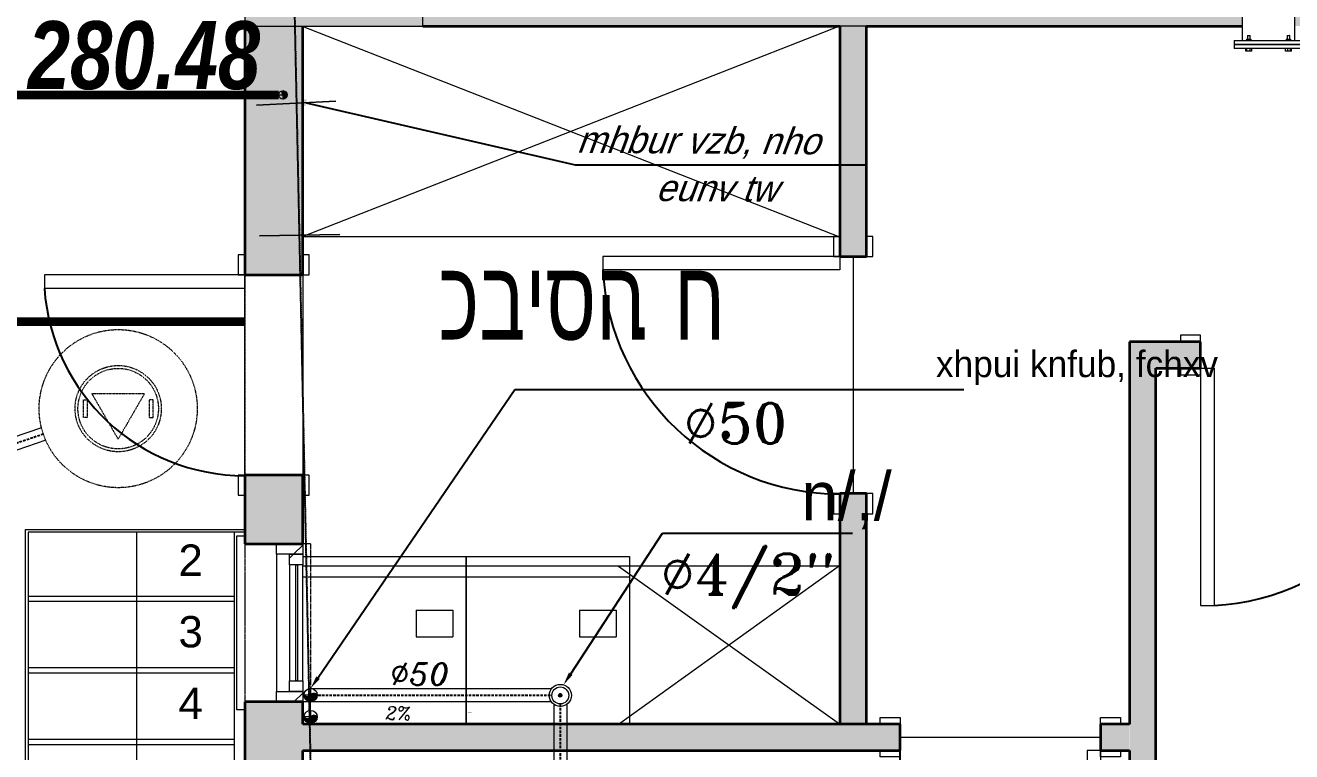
# Model space of a CAD drawing. Header units: centimetres. Extents: x 14435 to 32127, y -4289 to 2500.
# Drawn here: x 25841.3 to 26321.8, y -1303 to -1027.5 of the extents above; entities that cross this region are included whole.
import ezdxf
from ezdxf import colors
from ezdxf.entities.mleader import LeaderData, LeaderLine
from ezdxf.enums import TextEntityAlignment as Align
from ezdxf.lldxf.tags import DXFTag
from ezdxf.math import Vec2, Vec3

# ---------------------------------------------------------------- set-up
doc = ezdxf.new("R2010")
doc.units = ezdxf.units.CM
for name, pattern in [('Dash Tiny', [0.12, 0.06, -0.06]), ('Hidden', [0.714375, 0.47625, -0.238125]), ('Hidden2', [0.3, 0.2, -0.1]), ('Overhead', [0.396875, 0.238125, -0.15875])]:
    doc.linetypes.add(name, pattern=pattern)
for name, color, linetype in [('A', 251, 'Continuous'), ('biov 110', 252, 'Continuous'), ('biov center', 130, 'Hidden'), ('BIUV', 4, 'Continuous'), ('BLACK', 250, 'Continuous'), ('cold water', 150, 'Continuous'), ('hot water', 1, 'Continuous'), ('INS', 1, 'Continuous'), ('num of plumbing', 250, 'Continuous')]:
    doc.layers.add(name, color=color, linetype=linetype)
for name, color, linetype, lineweight in [('A-DETL', 7, 'Continuous', 5), ('A-DOOR', 7, 'Continuous', 13), ('A-DOOR-FRAM', 7, 'Continuous', 13), ('A-FLOR', 7, 'Continuous', 13), ('A-FLOR-HRAL', 7, 'Continuous', 5), ('A-GLAZ', 7, 'Continuous', 13), ('A-WALL', 7, 'Continuous', 13), ('A-WALL-PATT', 7, 'Continuous', 35), ('G-ANNO-DIMS', 7, 'Continuous', 5), ('G-ANNO-TEXT', 7, 'Continuous', 5), ('I-WALL', 7, 'Continuous', 13), ('Q-SPCQ', 7, 'Continuous', 5), ('S-STRS', 7, 'Continuous', 13), ('S-STRS-ANNO', 7, 'Continuous', 5)]:
    doc.layers.add(name, color=color, linetype=linetype, lineweight=lineweight)
for name, color, linetype, lineweight, true_color in [('PDF_0-BOUNDARY-BUILDING', 240, 'Continuous', 5, 0xff003f), ('PDF_C1660_0_1', 3, 'Continuous', 5, 0x00ff00), ('מפת מדידה_dwg', 8, 'Continuous', 5, 0x767676)]:
    doc.layers.add(name, color=color, linetype=linetype, lineweight=lineweight, true_color=true_color)
doc.styles.add('Arial_2', font='arial.ttf', dxfattribs={"height": 11.90625})
doc.styles.add('Arial_9', font='arial.ttf', dxfattribs={"width": 0.7, "height": 30})
doc.styles.add('Arial_B_I', font='arialbi.ttf', dxfattribs={"width": 0.8, "height": 25.793651})
doc.styles.add('BK', font='miryl')
doc.styles.add('italic1', font='italic.shx', dxfattribs={"height": 30})
doc.styles.add('MUR', font='MIRYL', dxfattribs={"oblique": 20})
doc.styles.add('rom', font='romant')
tags = doc.linetypes.add('WATER', pattern='A,7.5,-1.155096,["Water",Standard,S=1.5,R=0,X=0,Y=-0.35773],-8.414339,7.5', length=24.569435).pattern_tags.tags
tags[6] = DXFTag(74, 10)
pattern_1 = [(135, (-2790.297, 549.324), (-5.613014, -5.613014), [])]

# ---------------------------------------------------------------- blocks, each defined once
blk = doc.blocks.new('דלת חד כנפית - 96_210-904329-קרקע פיתוח')
at = {"layer": 'A-DOOR'}
for p, q in [((39.9, 5), (39.9, 95.02)), ((45, 95.02), (39.9, 95.02)), ((45, 5), (45, 95.02)), ((45, 5), (39.9, 5))]:
    blk.add_line(p, q, dxfattribs=at)
at = {"layer": 'A-DOOR', "lineweight": 25}
blk.add_arc((45, 5), 90.17, 93.2424, 180, dxfattribs=at)
at = {"layer": 'A-DOOR-FRAM'}
for p, q in [((-45, 7.5), (-52.6, 7.5)), ((-52.6, 7.5), (-52.6, 5)), ((-45, 5), (-45, 7.5)), ((52.6, 7.5), (45, 7.5)), ((45, 7.5), (45, 5)), ((52.6, 5), (52.6, 7.5)), ((-52.6, -5), (-52.6, -7.5)), ((-52.6, -7.5), (-45, -7.5)), ((-45, -7.5), (-45, -5)), ((45, -5), (45, -7.5)), ((45, -7.5), (52.6, -7.5)), ((52.6, -7.5), (52.6, -5))]:
    blk.add_line(p, q, dxfattribs=at)
blk = doc.blocks.new('דלת חד כנפית - 76_210-904739-קרקע פיתוח')
at = {"layer": 'A-DOOR'}
for p, q in [((32.9, -5), (32.9, -81)), ((38, -5), (32.9, -5)), ((38, -5), (38, -81)), ((38, -81), (32.9, -81))]:
    blk.add_line(p, q, dxfattribs=at)
at = {"layer": 'A-DOOR', "lineweight": 25}
blk.add_arc((38, -5), 76.17, 180, 266.1608, dxfattribs=at)
at = {"layer": 'A-DOOR-FRAM'}
for p, q in [((-45.6, 5), (-45.6, 7.5)), ((-45.6, 7.5), (-38, 7.5)), ((-38, 7.5), (-38, 5)), ((38, 5), (38, 7.5)), ((38, 7.5), (45.6, 7.5)), ((45.6, 7.5), (45.6, 5)), ((-45.6, -7.5), (-45.6, -5)), ((-38, -7.5), (-45.6, -7.5)), ((-38, -5), (-38, -7.5)), ((38, -7.5), (38, -5)), ((45.6, -7.5), (38, -7.5)), ((45.6, -5), (45.6, -7.5))]:
    blk.add_line(p, q, dxfattribs=at)
blk = doc.blocks.new('דלת חד כנפית - 76_210-1077595-קרקע פיתוח')
at = {"layer": 'A-DOOR'}
for p, q in [((32.9, 11), (32.9, 87)), ((38, 87), (32.9, 87)), ((38, 11), (38, 87)), ((38, 11), (32.9, 11))]:
    blk.add_line(p, q, dxfattribs=at)
at = {"layer": 'A-DOOR', "lineweight": 25}
blk.add_arc((38, 11), 76.17, 93.8392, 180, dxfattribs=at)
at = {"layer": 'A-DOOR-FRAM'}
for p, q in [((-38, 13.5), (-45.6, 13.5)), ((-45.6, 13.5), (-45.6, 11)), ((-38, 11), (-38, 13.5)), ((45.6, 13.5), (38, 13.5)), ((38, 13.5), (38, 11)), ((45.6, 11), (45.6, 13.5)), ((-45.6, -11), (-45.6, -13.5)), ((-45.6, -13.5), (-38, -13.5)), ((-38, -13.5), (-38, -11)), ((38, -11), (38, -13.5)), ((38, -13.5), (45.6, -13.5)), ((45.6, -13.5), (45.6, -11))]:
    blk.add_line(p, q, dxfattribs=at)
blk = doc.blocks.new('חלון חד כנפי - שירותים מרתף-906784-קרקע פיתוח')
at = {"layer": 'A-GLAZ', "lineweight": 5, "true_color": 0x008040}
h = blk.add_hatch(dxfattribs=at)
h.set_pattern_fill('FP_2', color=116, style=0, pattern_type=2)
h.set_pattern_definition(pattern_1)
h.paths.add_polyline_path([(30, 1), (30, 11), (26, 11), (26, 1)], flags=0)
h.paths.add_polyline_path([(-26, 1), (-26, 11), (-30, 11), (-30, 1)], flags=0)
h = blk.add_hatch(dxfattribs=at)
h.set_pattern_fill('FP_2', color=116, style=0, pattern_type=2)
h.set_pattern_definition(pattern_1)
h.paths.add_polyline_path([(26, 11), (22, 11), (22, 6), (26, 6)], flags=0)
h.paths.add_polyline_path([(-22, 6), (-22, 11), (-26, 11), (-26, 6)], flags=0)
at = {"layer": 'A-GLAZ', "linetype": 'Overhead'}
for p, q in [((-30, 14), (-30, 11)), ((-30, 14), (30, 14)), ((30, 14), (30, 11)), ((-30, -11), (30, -11))]:
    blk.add_line(p, q, dxfattribs=at)
at = {"layer": 'A-GLAZ'}
for p, q in [((-30, 11), (-26, 11)), ((-26, 6), (-26, 11)), ((-26, 11), (-22, 11)), ((-26, 11), (-26, 1)), ((-22, 11), (-22, 6)), ((22, 11), (-22, 11)), ((22, 6), (22, 11)), ((22, 11), (26, 11)), ((26, 11), (26, 6)), ((26, 1), (26, 11)), ((26, 11), (30, 11)), ((-22, 6), (-26, 6)), ((-22, 8.4), (-22, 9)), ((-22, 9), (22, 9)), ((22, 8.4), (-22, 8.4)), ((-22, 6), (22, 6)), ((22, 9), (22, 8.4)), ((26, 6), (22, 6)), ((-26, 1), (-30, 1)), ((-26, 1), (26, 1)), ((30, 1), (26, 1)), ((-33, -14), (-33, -11)), ((33, -14), (-33, -14)), ((33, -11), (33, -14))]:
    blk.add_line(p, q, dxfattribs=at)
blk = doc.blocks.new('כביסה - 62-397422-קרקע פיתוח')
at = {"layer": 'Q-SPCQ'}
for p, q in [((3.61, 63.22), (65.61, 63.22)), ((65.61, 63.22), (65.61, -0.28)), ((3.61, 55.6), (65.61, 55.6)), ((46.67, 42.9), (60.53, 42.9)), ((46.67, 42.9), (46.67, 32.74)), ((60.53, 42.9), (60.53, 32.74)), ((46.67, 32.74), (60.53, 32.74))]:
    blk.add_line(p, q, dxfattribs=at)
blk = doc.blocks.new('כביסה - 62-V6-קרקע פיתוח')
at = {"layer": 'Q-SPCQ'}
for p, q in [((3.61, -0.28), (3.61, 63.22)), ((3.61, 63.22), (65.61, 63.22)), ((65.61, 63.22), (65.61, -0.28)), ((3.61, 55.6), (65.61, 55.6)), ((46.67, 42.9), (60.53, 42.9)), ((46.67, 42.9), (46.67, 32.74)), ((60.53, 42.9), (60.53, 32.74)), ((46.67, 32.74), (60.53, 32.74))]:
    blk.add_line(p, q, dxfattribs=at)
blk = doc.blocks.new('הזזה-דו-כנפי - מרתף סלון 1-929916-קרקע פיתוח')
at = {"layer": 'A-GLAZ'}
for p, q in [((43.96, 15), (-104, 15)), ((-104, 15), (-104, 11))]:
    blk.add_line(p, q, dxfattribs=at)
blk = doc.blocks.new('Tovna_Mamad_Zinor8_Ext - 8__ext-1067873-קרקע פיתוח')
at = {"layer": 'A-GLAZ'}
for p, q in [((-12.97, 21), (-12.97, 19.5)), ((-12.97, 21), (13.03, 21)), ((13.03, 19.5), (-12.97, 19.5)), ((-12.97, 19.5), (-12.97, 18)), ((-12.97, 19.5), (13.03, 19.5)), ((-8.62, 22), (-8.23, 22)), ((-8.62, 22), (-8.62, 21)), ((-8.23, 22), (-7.09, 22)), ((-8.23, 22), (-8.23, 21)), ((-7.09, 22), (-6.35, 22)), ((-7.09, 21), (-7.09, 22)), ((-6.35, 22), (-6.35, 21)), ((6.41, 22), (7.15, 22)), ((6.41, 22), (6.41, 21)), ((7.15, 22), (8.29, 22)), ((7.15, 21), (7.15, 22)), ((8.29, 22), (8.68, 22)), ((8.29, 22), (8.29, 21)), ((8.68, 22), (8.68, 21)), ((13.03, 19.5), (13.03, 21)), ((13.03, 18), (13.03, 19.5)), ((13.03, 18), (-12.97, 18)), ((-9.97, 18), (-9.97, -16)), ((-8.32, 17.5), (-8.32, 18)), ((-7.71, 17.5), (-8.32, 17.5)), ((-7.99, 17.5), (-7.99, 16)), ((-7.99, 16), (-7.97, 16)), ((-6.99, 16), (-7.99, 16)), ((-7.71, 17.5), (-7.71, 18)), ((-6.87, 17.5), (-7.71, 17.5)), ((-7, 16), (-6.99, 16)), ((-6.99, 16), (-6.99, 17.5)), ((-6.87, 17.5), (-6.87, 18)), ((-6.65, 17.5), (-6.87, 17.5)), ((-6.65, 17.5), (-6.65, 18)), ((6.71, 17.5), (6.71, 18)), ((6.93, 17.5), (6.71, 17.5)), ((6.93, 17.5), (6.93, 18)), ((7.77, 17.5), (6.93, 17.5)), ((7.05, 17.5), (7.05, 16)), ((7.05, 16), (7.06, 16)), ((8.05, 16), (7.05, 16)), ((7.77, 17.5), (7.77, 18)), ((8.38, 17.5), (7.77, 17.5)), ((8.03, 16), (8.05, 16)), ((8.05, 16), (8.05, 17.5)), ((8.38, 17.5), (8.38, 18)), ((10.03, -16), (10.03, 18)), ((-8.99, -25), (-8.99, -12.5)), ((-8.99, -12.5), (-4.99, -12.5)), ((-4.99, -12.5), (-4.99, -25)), ((5.05, -25), (5.05, -12.5)), ((5.05, -12.5), (9.05, -12.5)), ((9.05, -12.5), (9.05, -25)), ((-9.08, -16), (-9.97, -16)), ((5.03, -16), (-4.97, -16)), ((10.03, -16), (9.14, -16)), ((-13.97, -25), (-13.97, -28)), ((-13.97, -25), (14.03, -25)), ((14.03, -28), (-13.97, -28)), ((14.03, -28), (14.03, -25))]:
    blk.add_line(p, q, dxfattribs=at)
blk = doc.blocks.new('Railing - Railing-1077761-קרקע פיתוח')
at = {"layer": 'A-FLOR-HRAL'}
for p, q in [((-643.56, -3078.82), (-643.56, -2754.94)), ((-643.56, -2754.94), (-560.32, -2754.94)), ((-642.56, -2755.94), (-642.56, -3078.82)), ((-560.32, -2755.94), (-642.56, -2755.94)), ((-642.56, -3078.82), (-643.56, -3078.82))]:
    blk.add_line(p, q, dxfattribs=at)
blk = doc.blocks.new('מפת מדידה_dwg-896485-קרקע פיתוח')
at = {"layer": 'PDF_0-BOUNDARY-BUILDING', "color": 231, "true_color": 0xffaabf, "flags": 128}
for points in [[(30822.19, 24402.73), (30793.62, 24412.26)], [(30805.26, 24355.11), (30776.69, 24365.7)]]:
    blk.add_lwpolyline(points, close=True, dxfattribs=at)
at = {"layer": 'PDF_C1660_0_1', "color": 9, "lineweight": 13, "true_color": 0xe1aab7, "flags": 128}
blk.add_lwpolyline([(31975.06, 24912.77), (32581.2, 24734.11), (32150.39, 23274.85), (31652.01, 23486.75), (31211.2, 23679.28), (30771.44, 23876.01), (30636.11, 23938.15), (31134.72, 25299.11), (31975.07, 24912.79)], dxfattribs=at)
blk = doc.blocks.new('pituah')
at = {"layer": 'A-WALL-PATT', "lineweight": 13, "true_color": 0x636466}
h = blk.add_hatch(color=251, dxfattribs=at)
h.paths.add_polyline_path([(59352.72, -12628.27), (59367.64, -12628.27), (59367.64, -12545.55), (59346.76, -12545.55), (59346.76, -12628.27), (59351.78, -12628.27)], flags=0)
h.paths.add_polyline_path([(58657.74, -12627.62), (58668.74, -12627.62), (58668.74, -12580.05), (58646.74, -12580.05), (58646.74, -12627.62)], flags=0)
h.paths.add_polyline_path([(59913.83, -12487.06), (59924.36, -12487.06), (59924.36, -12465.77), (59884.36, -12465.77), (59884.36, -12487.06), (59912.08, -12487.06)], flags=0)
h.paths.add_polyline_path([(60225.49, -12336.77), (60255.33, -12336.77), (60255.33, -12296.77), (60225.49, -12296.77), (60225.49, -12314.77)], flags=0)
h.paths.add_polyline_path([(59902.83, -12336.77), (59942.83, -12336.77), (59942.83, -12314.77), (59902.83, -12314.77), (59902.83, -12324.77)], flags=0)
h.paths.add_polyline_path([(58711.76, -12112.7), (58714.27, -12112.7), (58714.27, -12090.7), (58646.74, -12090.7), (58646.74, -12112.7), (58668.74, -12112.7)], flags=0)
h.paths.add_polyline_path([(58649.61, -11754.78), (58649.61, -11714.78), (58627.61, -11714.78), (58627.61, -11754.78)], flags=0)
h.paths.add_polyline_path([(60225.49, -11563.17), (60255.49, -11563.17), (60255.49, -11510.78), (60225.49, -11510.78), (60225.49, -11540.78)], flags=0)
h.paths.add_polyline_path([(59532.71, -11540.78), (59620.54, -11540.78), (59620.54, -11510.78), (59532.71, -11510.78), (59532.71, -11539.78)], flags=0)
h.paths.add_polyline_path([(59254.45, -11540.78), (59254.45, -11494.78), (59224.45, -11494.78), (59224.45, -11540.78), (59249.39, -11540.78)], flags=0)
h.paths.add_polyline_path([(58637.96, -11221.15), (58646.76, -11221.15), (58646.76, -11180.78), (58626.76, -11180.78), (58626.76, -11221.15), (58627.61, -11221.15)], flags=0)
h = blk.add_hatch(color=251, dxfattribs=at)
h.paths.add_polyline_path([(58729.27, -12112.7), (58744.27, -12112.7), (58744.27, -11961.78), (58732.27, -11961.78), (58732.27, -12016.78), (58722.68, -12016.78), (58722.68, -11961.78), (58714.27, -11961.78), (58714.27, -12112.7), (58722.68, -12112.7)], flags=0)
h.paths.add_polyline_path([(58737.74, -11861.78), (58744.27, -11861.78), (58744.27, -11732.54), (58714.27, -11732.54), (58714.27, -11861.78), (58722.68, -11861.78), (58722.68, -11806.78), (58732.27, -11806.78), (58732.27, -11861.78), (58734.08, -11861.78)], flags=0)
h = blk.add_hatch(color=251, dxfattribs=at)
h.paths.add_polyline_path([(58744.27, -12112.7), (59025.22, -12112.7), (59025.22, -12087.7), (58744.27, -12087.7)], flags=0)
h.paths.add_polyline_path([(59075.22, -12112.7), (59100.22, -12112.7), (59100.22, -12087.7), (59045.22, -12087.7), (59045.22, -12112.7)], flags=0)
at = {"layer": 'A-WALL-PATT', "lineweight": 13, "true_color": 0xc7c8ca}
h = blk.add_hatch(color=9, dxfattribs=at)
h.paths.add_polyline_path([(58646.74, -12580.05), (58668.74, -12580.05), (58668.74, -12550.86), (58646.74, -12550.86), (58646.74, -12553.86)], flags=0)
h.paths.add_polyline_path([(58646.74, -12490.86), (58668.74, -12490.86), (58668.74, -12369.1), (58646.74, -12369.1), (58646.74, -12473.97)], flags=0)
h.paths.add_polyline_path([(58646.74, -12309.1), (58668.74, -12309.1), (58668.74, -12283.1), (58646.74, -12283.1), (58646.74, -12306.1)], flags=0)
h.paths.add_polyline_path([(58657.74, -12207.1), (58668.74, -12207.1), (58668.74, -12112.7), (58646.74, -12112.7), (58646.74, -12207.1), (58650.96, -12207.1)], flags=0)
h = blk.add_hatch(color=9, dxfattribs=at)
h.paths.add_polyline_path([(58877.6, -12377.45), (58882.6, -12377.45), (58882.6, -12290.08), (58872.6, -12290.08), (58872.6, -12377.45)], flags=0)
h.paths.add_polyline_path([(58872.6, -12200.08), (58882.6, -12200.08), (58882.6, -12112.7), (58872.6, -12112.7), (58872.6, -12193.66)], flags=0)
h = blk.add_hatch(color=9, dxfattribs=at)
h.paths.add_polyline_path([(59227.28, -12242.5), (59346.76, -12242.5), (59346.76, -12232.5), (59099.44, -12232.5), (59099.44, -12242.5)], flags=0)
h.paths.add_polyline_path([(58987.44, -12242.5), (59009.44, -12242.5), (59009.44, -12232.5), (58982.44, -12232.5), (58982.51, -12242.5)], flags=0)
blk.add_hatch(color=9, dxfattribs=at).paths.add_polyline_path([(58992.44, -12605.62), (58992.44, -12242.5), (58982.44, -12242.5), (58982.51, -12605.62), (58987.44, -12605.62)], flags=0)
h = blk.add_hatch(color=9, dxfattribs=at)
h.paths.add_polyline_path([(58668.74, -12387.5), (58895.44, -12387.5), (58895.44, -12377.5), (58668.74, -12377.5), (58668.74, -12382.5)], flags=0)
h.paths.add_polyline_path([(58982.09, -12387.5), (58982.44, -12387.5), (58982.44, -12377.5), (58971.44, -12377.5), (58971.44, -12387.5), (58981.7, -12387.5)], flags=0)
at = {"layer": 'A-DETL', "color": 1, "linetype": 'Hidden', "lineweight": 25, "true_color": 0xff0000}
blk.add_line((58646.27, -11193), (58676.96, -12642.34), dxfattribs=at)
at = {"layer": 'A-DETL'}
for p, q in [((58646.74, -12090.7), (58646.74, -12112.7)), ((58714.27, -12112.7), (58714.27, -12090.7)), ((58646.74, -12112.7), (58714.27, -12112.7)), ((58668.5, -12112.7), (58872.44, -12192.7)), ((58872.44, -12112.7), (58668.5, -12192.7)), ((58872.44, -12192.7), (58668.5, -12192.7)), ((58668.66, -12317.45), (58872.6, -12317.45)), ((58872.45, -12317.45), (58788.5, -12377.62)), ((58788.5, -12317.62), (58872.46, -12377.44))]:
    blk.add_line(p, q, dxfattribs=at)
at = {"layer": 'A-DETL', "linetype": 'Dash Tiny'}
blk.add_line((58646.74, -12090.7), (58646.74, -12627.62), dxfattribs=at)
at = {"layer": 'A-FLOR'}
for p, q in [((58877.6, -12200.08), (58877.6, -12290.08)), ((58895.44, -12382.5), (58971.44, -12382.5))]:
    blk.add_line(p, q, dxfattribs=at)
at = {"layer": 'A-WALL', "lineweight": 35}
for p, q in [((58714.27, -12112.7), (58872.6, -12112.7)), ((58882.6, -12112.7), (59025.22, -12112.7))]:
    blk.add_line(p, q, dxfattribs=at)
at = {"layer": 'A-WALL'}
for p, q in [((58882.6, -12112.7), (58872.6, -12112.7)), ((58646.74, -12283.1), (58646.74, -12207.1)), ((58668.74, -12207.1), (58668.74, -12283.1))]:
    blk.add_line(p, q, dxfattribs=at)
at = {"layer": 'I-WALL', "lineweight": 35}
for p, q in [((58646.74, -12112.7), (58646.74, -12207.1)), ((58668.74, -12207.1), (58668.74, -12112.7)), ((58872.6, -12112.7), (58872.6, -12200.08)), ((58882.6, -12200.08), (58882.6, -12112.7)), ((58872.6, -12200.08), (58882.6, -12200.08)), ((58646.74, -12207.1), (58668.74, -12207.1)), ((59009.44, -12232.5), (58982.44, -12232.5)), ((58982.44, -12232.5), (58982.44, -12377.5)), ((59009.44, -12242.5), (59009.44, -12232.5)), ((58992.44, -12242.5), (59009.44, -12242.5)), ((58992.44, -12605.62), (58992.44, -12242.5)), ((58668.74, -12283.1), (58646.74, -12283.1)), ((58646.74, -12283.1), (58646.74, -12309.1)), ((58668.74, -12309.1), (58668.74, -12283.1)), ((58882.6, -12290.08), (58872.6, -12290.08)), ((58872.6, -12290.08), (58872.6, -12377.45)), ((58882.6, -12377.45), (58882.6, -12290.08)), ((58646.74, -12309.1), (58668.74, -12309.1)), ((58668.74, -12369.1), (58646.74, -12369.1)), ((58646.74, -12369.1), (58646.74, -12490.86)), ((58668.74, -12377.5), (58668.74, -12369.1)), ((58895.44, -12377.5), (58668.74, -12377.5)), ((58872.6, -12377.45), (58882.6, -12377.45)), ((58895.44, -12387.5), (58895.44, -12377.5)), ((58982.44, -12377.5), (58971.44, -12377.5)), ((58971.44, -12377.5), (58971.44, -12387.5)), ((58668.74, -12490.86), (58668.74, -12387.5)), ((58668.74, -12387.5), (58895.44, -12387.5)), ((58971.44, -12387.5), (58982.44, -12387.5)), ((58982.44, -12387.5), (58982.44, -12605.62))]:
    blk.add_line(p, q, dxfattribs=at)
at = {"layer": 'S-STRS', "linetype": 'Hidden2', "lineweight": 5}
for p, q in [((58642.74, -12329.05), (58564.5, -12329.05)), ((58642.74, -12356.19), (58564.5, -12356.19)), ((58642.74, -12383.34), (58564.5, -12383.34))]:
    blk.add_line(p, q, dxfattribs=at)
at = {"layer": 'S-STRS', "lineweight": 5}
for p, q in [((58642.74, -12331.05), (58564.5, -12331.05)), ((58642.74, -12358.19), (58564.5, -12358.19)), ((58642.74, -12385.34), (58564.5, -12385.34))]:
    blk.add_line(p, q, dxfattribs=at)
at = {"layer": 'S-STRS-ANNO'}
for p, q in [((58605.62, -12304.75), (58605.62, -12329.05)), ((58605.62, -12329.05), (58605.62, -12356.19)), ((58605.62, -12356.19), (58605.62, -12383.34)), ((58605.62, -12383.34), (58605.62, -12410.48))]:
    blk.add_line(p, q, dxfattribs=at)
at = {"layer": 'A-DOOR'}
for name, p, rotation in [('דלת חד כנפית - 96_210-904329-קרקע פיתוח', (58877.6, -12245.08), 89.99999999999991), ('דלת חד כנפית - 76_210-1077595-קרקע פיתוח', (58657.74, -12245.1), 89.99999999999991), ('דלת חד כנפית - 96_210-904329-קרקע פיתוח', (59054.44, -12237.5), 180)]:
    blk.add_blockref(name, p, dxfattribs=dict(at, rotation=rotation))
blk.add_blockref('דלת חד כנפית - 76_210-904739-קרקע פיתוח', (58933.44, -12382.5), dxfattribs=at)
at = {"layer": 'A-FLOR-HRAL'}
blk.add_blockref('Railing - Railing-1077761-קרקע פיתוח', (59207.07, -9548.8), dxfattribs=at)
at = {"layer": 'A-GLAZ'}
for name, p, rotation in [('Tovna_Mamad_Zinor8_Ext - 8__ext-1067873-קרקע פיתוח', (59035.25, -12100.2), 180), ('הזזה-דו-כנפי - מרתף סלון 1-929916-קרקע פיתוח', (58657.74, -12348.7), 89.99999999999991), ('חלון חד כנפי - שירותים מרתף-906784-קרקע פיתוח', (58657.74, -12339.1), 269.9999999999999)]:
    blk.add_blockref(name, p, dxfattribs=dict(at, rotation=rotation))
at = {"layer": 'Q-SPCQ'}
for name, p in [('כביסה - 62-397422-קרקע פיתוח', (58665.13, -12377.21)), ('כביסה - 62-V6-קרקע פיתוח', (58727.13, -12377.21))]:
    blk.add_blockref(name, p, dxfattribs=at)
at = {"layer": 'מפת מדידה_dwg', "color": 31, "true_color": 0xffbfaa, "rotation": 21.33280097992486}
blk.add_blockref('מפת מדידה_dwg-896485-קרקע פיתוח', (38848.27, -46084.56), dxfattribs=at)
at = {"layer": 'G-ANNO-DIMS', "insert": (58564.45, -12110.82), "char_height": 25.794, "width": 99.1684, "attachment_point": 1, "line_spacing_factor": 0.941778, "style": 'Arial_B_I'}
blk.add_mtext('280.48', dxfattribs=at)
at = {"layer": 'G-ANNO-TEXT', "char_height": 30, "attachment_point": 1, "style": 'Arial_9'}
for s, insert, width in [('כביסה', (58720.32, -12201.63), 88.1055), ('\\fArial|b0|i0|c177|p34|;\\W.7;ח', (58809.68, -12201.63), 21.3249), ('. ', (58793.01, -12201.63), 20.2025)]:
    blk.add_mtext(s, dxfattribs=dict(at, insert=insert, width=width))
at = {"layer": 'S-STRS-ANNO', "char_height": 11.9062, "width": 10.9888, "attachment_point": 1, "line_spacing_factor": 0.941778, "style": 'Arial_2'}
for s, insert in [('\\fArial|b0|i0|c177|p34|;2', (58621.6, -12309.37)), ('\\fArial|b0|i0|c177|p34|;3', (58621.6, -12336.51)), ('\\fArial|b0|i0|c177|p34|;4', (58621.6, -12363.65))]:
    blk.add_mtext(s, dxfattribs=dict(at, insert=insert))
blk = doc.blocks.new('*U757')
at = {"layer": 'biov 110', "color": 5, "lineweight": 5}
for p, q in [((8478.18, 3899.65), (8569.44, 3899.65)), ((8478.18, 3894.65), (8569.44, 3894.65))]:
    blk.add_line(p, q, dxfattribs=at)
at = {"layer": 'biov center', "color": 3, "ltscale": 2}
blk.add_lwpolyline([(8478.18, 3897.15), (8569.44, 3897.15)], dxfattribs=at)
blk = doc.blocks.new('A$C41AC0131')
at = {"layer": 'BIUV', "color": 5, "ltscale": 40}
blk.add_lwpolyline([(0, 11.3, 0, 16.3, 0), (57, 8.1, 0, 0, 0), (81.5, 7, 0, 0, 0)], format="xyseb", dxfattribs=at)
blk = doc.blocks.new('A$C38873827')
at = {"color": 7, "rotation": 87.25165573860627}
blk.add_blockref('A$C41AC0131', (13.5, -0.5), dxfattribs=at)
blk = doc.blocks.new('zekef m.k')
at = {"layer": 'hot water', "color": 5, "lineweight": 5, "ltscale": 20}
blk.add_line((3584, 2419.2, 6.4), (3580.7, 2419.2, 6.4), dxfattribs=at)
for centre in [(3578.2, 2419.2, 6.4), (3586.5, 2419.2, 6.4)]:
    blk.add_circle(centre, 2.5, dxfattribs=at)
at = {"layer": 'num of plumbing', "lineweight": 0}
for p, q in [((3578.2, 2421.7, 6.4), (3578.2, 2416.7, 6.4)), ((3578.46, 2421.69, 6.4), (3578.2, 2421.43, 6.4)), ((3580.69, 2419.46, 6.4), (3578.46, 2421.69, 6.4)), ((3586.5, 2421.7, 6.4), (3586.5, 2416.7, 6.4)), ((3586.76, 2421.69, 6.4), (3586.5, 2421.43, 6.4)), ((3588.99, 2419.46, 6.4), (3586.76, 2421.69, 6.4)), ((3575.7, 2419.2, 6.4), (3580.7, 2419.2, 6.4)), ((3578.2, 2420.81, 6.4), (3577.6, 2420.22, 6.4)), ((3578.2, 2420.11, 6.4), (3577.61, 2420.71, 6.4)), ((3578.2, 2419.5, 6.4), (3577.63, 2420.07, 6.4)), ((3578.2, 2421.43, 6.4), (3577.64, 2420.87, 6.4)), ((3578.2, 2420.2, 6.4), (3577.75, 2419.75, 6.4)), ((3578.2, 2420.73, 6.4), (3577.76, 2421.17, 6.4)), ((3578.2, 2419.59, 6.4), (3578, 2419.39, 6.4)), ((3578.2, 2421.34, 6.4), (3578.01, 2421.53, 6.4)), ((3578.97, 2421.58, 6.4), (3578.2, 2420.81, 6.4)), ((3579.39, 2421.4, 6.4), (3578.2, 2420.2, 6.4)), ((3580.34, 2419.2, 6.4), (3578.2, 2421.34, 6.4)), ((3579.76, 2421.15, 6.4), (3578.2, 2419.59, 6.4)), ((3579.73, 2419.2, 6.4), (3578.2, 2420.73, 6.4)), ((3579.11, 2419.2, 6.4), (3578.2, 2420.11, 6.4)), ((3578.5, 2419.2, 6.4), (3578.2, 2419.5, 6.4)), ((3578.42, 2419.2, 6.4), (3578.32, 2419.1, 6.4)), ((3580.69, 2419.02, 6.4), (3578.38, 2416.71, 6.4)), ((3578.53, 2416.72, 6.4), (3578.38, 2416.87, 6.4)), ((3580.08, 2420.85, 6.4), (3578.42, 2419.2, 6.4)), ((3580.11, 2417.59, 6.4), (3578.5, 2419.2, 6.4)), ((3579.04, 2419.2, 6.4), (3578.59, 2418.76, 6.4)), ((3579.02, 2416.84, 6.4), (3578.64, 2417.23, 6.4)), ((3579.65, 2419.2, 6.4), (3578.77, 2418.32, 6.4)), ((3579.81, 2417.28, 6.4), (3578.77, 2418.32, 6.4)), ((3579.44, 2417.03, 6.4), (3578.79, 2417.69, 6.4)), ((3580.26, 2419.2, 6.4), (3578.8, 2417.74, 6.4)), ((3580.34, 2420.5, 6.4), (3579.04, 2419.2, 6.4)), ((3580.36, 2417.95, 6.4), (3579.11, 2419.2, 6.4)), ((3580.5, 2418.21, 6.4), (3579.19, 2416.9, 6.4)), ((3580.43, 2420.34, 6.4), (3579.34, 2421.43, 6.4)), ((3580.54, 2420.09, 6.4), (3579.65, 2419.2, 6.4)), ((3580.56, 2418.37, 6.4), (3579.73, 2419.2, 6.4)), ((3580.67, 2419.61, 6.4), (3580.26, 2419.2, 6.4)), ((3580.68, 2418.86, 6.4), (3580.34, 2419.2, 6.4)), ((3584, 2419.2, 6.4), (3589, 2419.2, 6.4)), ((3586.5, 2420.81, 6.4), (3585.9, 2420.22, 6.4)), ((3586.5, 2420.11, 6.4), (3585.91, 2420.71, 6.4)), ((3586.5, 2419.5, 6.4), (3585.93, 2420.07, 6.4)), ((3586.5, 2421.43, 6.4), (3585.94, 2420.87, 6.4)), ((3586.5, 2420.2, 6.4), (3586.05, 2419.75, 6.4)), ((3586.5, 2420.73, 6.4), (3586.06, 2421.17, 6.4)), ((3586.5, 2419.59, 6.4), (3586.3, 2419.39, 6.4)), ((3586.5, 2421.34, 6.4), (3586.31, 2421.53, 6.4)), ((3587.27, 2421.58, 6.4), (3586.5, 2420.81, 6.4)), ((3587.69, 2421.4, 6.4), (3586.5, 2420.2, 6.4)), ((3588.64, 2419.2, 6.4), (3586.5, 2421.34, 6.4)), ((3588.06, 2421.15, 6.4), (3586.5, 2419.59, 6.4)), ((3588.03, 2419.2, 6.4), (3586.5, 2420.73, 6.4)), ((3587.41, 2419.2, 6.4), (3586.5, 2420.11, 6.4)), ((3586.8, 2419.2, 6.4), (3586.5, 2419.5, 6.4)), ((3586.72, 2419.2, 6.4), (3586.62, 2419.1, 6.4)), ((3588.99, 2419.02, 6.4), (3586.68, 2416.71, 6.4)), ((3586.83, 2416.72, 6.4), (3586.68, 2416.87, 6.4)), ((3588.38, 2420.85, 6.4), (3586.72, 2419.2, 6.4)), ((3588.41, 2417.59, 6.4), (3586.8, 2419.2, 6.4)), ((3587.34, 2419.2, 6.4), (3586.89, 2418.76, 6.4)), ((3587.32, 2416.84, 6.4), (3586.94, 2417.23, 6.4)), ((3587.95, 2419.2, 6.4), (3587.07, 2418.32, 6.4)), ((3588.11, 2417.28, 6.4), (3587.07, 2418.32, 6.4)), ((3587.74, 2417.03, 6.4), (3587.09, 2417.69, 6.4)), ((3588.56, 2419.2, 6.4), (3587.1, 2417.74, 6.4)), ((3588.64, 2420.5, 6.4), (3587.34, 2419.2, 6.4)), ((3588.66, 2417.95, 6.4), (3587.41, 2419.2, 6.4)), ((3588.8, 2418.21, 6.4), (3587.49, 2416.9, 6.4)), ((3588.73, 2420.34, 6.4), (3587.64, 2421.43, 6.4)), ((3588.84, 2420.09, 6.4), (3587.95, 2419.2, 6.4)), ((3588.86, 2418.37, 6.4), (3588.03, 2419.2, 6.4)), ((3588.97, 2419.61, 6.4), (3588.56, 2419.2, 6.4)), ((3588.98, 2418.86, 6.4), (3588.64, 2419.2, 6.4))]:
    blk.add_line(p, q, dxfattribs=at)
for centre in [(3578.2, 2419.2, 6.4), (3586.5, 2419.2, 6.4)]:
    blk.add_circle(centre, 2.5, dxfattribs=at)
for centre, start, end in [((3579.17, 2420.45, 6.4), 127.761, 232.239), ((3587.47, 2420.45, 6.4), 127.761, 232.239), ((3577.23, 2417.95, 6.4), 307.761, 52.239), ((3585.53, 2417.95, 6.4), 307.761, 52.239)]:
    blk.add_arc(centre, 1.58, start, end, dxfattribs=at)
blk = doc.blocks.new('*U930')
at = {"layer": 'biov 110', "color": 5, "lineweight": 5}
for p, q in [((8478.18, 3899.65), (8624.2, 3899.65)), ((8478.18, 3894.65), (8624.2, 3894.65))]:
    blk.add_line(p, q, dxfattribs=at)
at = {"layer": 'biov center', "color": 3, "ltscale": 2}
blk.add_lwpolyline([(8478.18, 3897.15), (8624.2, 3897.15)], dxfattribs=at)
blk = doc.blocks.new('uyk')
at = {"layer": 'INS', "lineweight": 5}
for p, q in [((-0.38, 0.06), (-0.06, 0.38)), ((-0.38, 0.01), (-0.01, 0.38)), ((-0.38, -0.02), (0.02, 0.38)), ((-0.37, -0.06), (0.06, 0.37)), ((-0.37, -0.09), (0.09, 0.37)), ((-0.36, 0.11), (-0.11, 0.36)), ((-0.36, -0.12), (0.12, 0.36)), ((-0.34, 0.17), (-0.17, 0.34)), ((-0.34, -0.15), (0.15, 0.34)), ((-0.33, -0.17), (0.17, 0.33)), ((-0.32, -0.2), (0.2, 0.32)), ((-0.3, -0.22), (0.22, 0.3)), ((-0.28, -0.24), (0.24, 0.28)), ((-0.26, -0.26), (0.26, 0.26)), ((-0.24, -0.28), (0.28, 0.24)), ((-0.22, -0.3), (0.3, 0.22)), ((-0.2, -0.31), (0.31, 0.2)), ((-0.17, -0.33), (0.33, 0.17)), ((-0.14, -0.34), (0.34, 0.14)), ((-0.12, -0.35), (0.35, 0.12)), ((-0.08, -0.36), (0.36, 0.08)), ((-0.05, -0.36), (0.36, 0.05)), ((-0.01, -0.37), (0.37, 0.01)), ((0.03, -0.37), (0.37, -0.03)), ((0.07, -0.36), (0.36, -0.07)), ((0.13, -0.34), (0.34, -0.13)), ((0.22, -0.29), (0.29, -0.22))]:
    blk.add_line(p, q, dxfattribs=at)
at = {"layer": 'INS', "color": 18, "lineweight": 5, "true_color": 0x000000}
blk.add_circle((-0.01, 0.01), 1.91, dxfattribs=at)
at = {"layer": 'INS', "lineweight": 5}
blk.add_circle((-0.01, 0.01), 0.373, dxfattribs=at)
at = {"layer": 'INS', "color": 5, "lineweight": 5}
blk.add_ellipse((-0.01, 0.01), major_axis=(-1.77, 1.77), ratio=1, dxfattribs=at)

msp = doc.modelspace()

# ---------------------------------------------------------------- block references
msp.add_blockref('pituah', (-32722.21, 11084.93))

# ---------------------------------------------------------------- next in the draw order: linework, layer by layer
at = {"layer": 'biov 110', "color": 5, "lineweight": 5}
for p, q in [((25847.42, -1180.18), (25661.16, -1243.7)), ((25849.04, -1184.91), (25662.77, -1248.43))]:
    msp.add_line(p, q, dxfattribs=at)
at = {"layer": 'biov center', "color": 3, "ltscale": 2}
msp.add_lwpolyline([(25848.13, -1182.58), (25661.96, -1246.07)], dxfattribs=at)
at = {"layer": 'BLACK', "linetype": 'Dash Tiny', "lineweight": 5}
for points in [[(25886.52, -1167.12), (25876.52, -1184.44), (25866.52, -1167.12)], [(25863.32, -1176.28), (25863.32, -1169.51), (25864.78, -1169.51), (25864.78, -1176.28)], [(25889.73, -1176.28), (25889.73, -1169.51), (25888.27, -1169.51), (25888.27, -1176.28)]]:
    msp.add_lwpolyline(points, close=True, dxfattribs=at)
for radius in [30, 16.36, 15.27]:
    msp.add_circle((25876.52, -1172.9), radius, dxfattribs=at)
at = {"layer": 'cold water', "linetype": 'WATER', "lineweight": 15, "ltscale": 0.08, "const_width": 3.2}
for points in [[(25770.74, -1053.89), (25937.43, -1053.89)], [(25770.74, -1139.89), (25924.53, -1139.89)]]:
    msp.add_lwpolyline(points, dxfattribs=at)
at = {"layer": 'hot water', "color": 5, "lineweight": 15, "ltscale": 20}
msp.add_circle((25939.03, -1053.89), 1.6, dxfattribs=at)
at = {"layer": 'num of plumbing', "lineweight": 0}
for p, q in [((25937.43, -1053.89), (25940.63, -1053.89)), ((25939.03, -1052.86), (25938.65, -1053.24)), ((25939.03, -1053.31), (25938.65, -1052.93)), ((25939.03, -1052.47), (25938.67, -1052.82)), ((25939.03, -1053.7), (25938.67, -1053.34)), ((25939.03, -1053.25), (25938.74, -1053.54)), ((25939.03, -1052.91), (25938.75, -1052.63)), ((25939.03, -1053.64), (25938.9, -1053.77)), ((25939.03, -1052.52), (25938.91, -1052.4)), ((25939.03, -1052.29), (25939.03, -1055.49)), ((25939.2, -1052.3), (25939.03, -1052.47)), ((25939.52, -1052.37), (25939.03, -1052.86)), ((25939.8, -1052.49), (25939.03, -1053.25)), ((25940.4, -1053.89), (25939.03, -1052.52)), ((25940.03, -1052.64), (25939.03, -1053.64)), ((25940.01, -1053.89), (25939.03, -1052.91)), ((25939.62, -1053.89), (25939.03, -1053.31)), ((25939.22, -1053.89), (25939.03, -1053.7)), ((25939.17, -1053.89), (25939.11, -1053.96)), ((25940.63, -1054.01), (25939.15, -1055.49)), ((25939.24, -1055.48), (25939.15, -1055.38)), ((25940.23, -1052.83), (25939.17, -1053.89)), ((25940.62, -1053.72), (25939.2, -1052.3)), ((25940.25, -1054.92), (25939.22, -1053.89)), ((25939.57, -1053.89), (25939.28, -1054.18)), ((25939.56, -1055.4), (25939.31, -1055.15)), ((25939.96, -1053.89), (25939.39, -1054.45)), ((25940.06, -1055.12), (25939.39, -1054.45)), ((25940.35, -1053.89), (25939.41, -1054.83)), ((25939.83, -1055.28), (25939.41, -1054.86)), ((25940.4, -1053.06), (25939.57, -1053.89)), ((25940.42, -1054.69), (25939.62, -1053.89)), ((25940.5, -1054.52), (25939.66, -1055.36)), ((25940.46, -1053.16), (25939.76, -1052.47)), ((25940.53, -1053.32), (25939.96, -1053.89)), ((25940.54, -1054.42), (25940.01, -1053.89)), ((25940.61, -1053.63), (25940.35, -1053.89)), ((25940.62, -1054.11), (25940.4, -1053.89))]:
    msp.add_line(p, q, dxfattribs=at)
msp.add_circle((25939.03, -1053.89), 1.6, dxfattribs=at)
for centre, start, end in [((25939.65, -1053.09), 127.761, 232.239), ((25938.41, -1054.69), 307.761, 52.239)]:
    msp.add_arc(centre, 1.01, start, end, dxfattribs=at)

# ---------------------------------------------------------------- next in the draw order: block references
for name, p, rotation in [('zekef m.k', (23530.26, 2296.58, -6.4), 270.0012622298792), ('*U930', (22147.12, 7193.14), 270.0000000000007)]:
    msp.add_blockref(name, p, dxfattribs=dict(rotation=rotation))
msp.add_blockref('*U757', (17471.36, -5178.72))
at = {"layer": 'BIUV', "color": 7, "lineweight": 5, "xscale": -0.251999999999999, "yscale": 0.2519999999999997, "zscale": 0.2519999999999997, "rotation": 83.21089133023773}
msp.add_blockref('A$C38873827', (26010.07, -1287.67, 25009.09), dxfattribs=at)
at = {"layer": 'INS', "color": 0, "xscale": 1.677407670307172, "yscale": 1.677407670307172, "zscale": 1.677407670307172, "rotation": 134.9983133436527}
msp.add_blockref('uyk', (26044.27, -1281.68), dxfattribs=at)

# ---------------------------------------------------------------- next in the draw order: texts
at = {"layer": 'BIUV', "color": 5, "lineweight": 5, "style": 'italic1'}
for s, height, rotation, p in [('%%C50', 8.4, 359.5068, (25979.8, -1277.69, 25011.78)), ('2%%%', 5.04, 358.7558, (25977.86, -1290.86, 0))]:
    msp.add_text(s, height=height, rotation=rotation, dxfattribs=at).set_placement(p)
at = {"layer": 'INS', "style": 'MUR', "oblique": 20}
for s, p in [('mhbur vzb, nho ', (26098.32, -1071.81, -12.8)), ('eunv tw', (26103.4, -1089.34, -12.8))]:
    msp.add_text(s, height=10, rotation=359.6133, dxfattribs=at).set_placement(p, align=Align.MIDDLE)
at = {"layer": 'INS', "color": 6, "lineweight": 5}
for s, height, style, p in [('xhpui knfub, fchxv', 10, 'BK', (26186.8, -1160.95, 8853.59)), ('%%C50', 15.367, 'rom', (26090.94, -1186.16, 19578.2)), ('n/,/', 18.455, 'BK', (26135.76, -1215.31, -10731.01)), ('%%C4/2"', 15.367, 'rom', (26082.2, -1243.4, -6.4))]:
    msp.add_text(s, height=height, dxfattribs=dict(at, style=style)).set_placement(p)

# ---------------------------------------------------------------- next in the draw order: leaders
at = {"layer": 'A', "color": 6, "linetype": 'Continuous', "lineweight": 9}
ml = msp.add_multileader_mtext('Standard', dxfattribs=at)
ml.set_content('')
ml.set_leader_properties()
ml.build(insert=Vec2(0, 0))
ml.multileader.update_dxf_attribs({"text_right_attachment_type": 6, "dogleg_length": 0.36, "arrow_head_size": 5})
ctx = ml.context
ctx.base_point, ctx.char_height, ctx.arrow_head_size, ctx.landing_gap_size, ctx.plane_origin = Vec3(26197.35, -1165.59), 0.18, 5, 0.09, Vec3(25714.72, -1533.15)
ctx.right_attachment = 6
notes = []
notes.append((ctx, [(1, (1, 1, 0), (26027.08, -1165.59), (1, 0), 170.27, [(0, [(25949.53, -1279.07)], 0, [])])]))
ctx.mtext, ml.multileader.dxf.content_type = None, 0
ml = msp.add_multileader_mtext('Standard', dxfattribs=at)
ml.set_content('')
ml.set_leader_properties()
ml.build(insert=Vec2(0, 0))
ml.multileader.update_dxf_attribs({"text_right_attachment_type": 6, "dogleg_length": 0.36, "arrow_head_size": 5})
ctx = ml.context
ctx.base_point, ctx.char_height, ctx.arrow_head_size, ctx.landing_gap_size, ctx.plane_origin = Vec3(26155.12, -1220.19), 0.18, 5, 0.09, Vec3(25956.85, -1475.05)
ctx.right_attachment = 6
notes.append((ctx, [(1, (1, 1, 0), (26083.02, -1220.19), (1, 0), 72.1, [(0, [(26045.49, -1277.68)], 0, [])])]))
ctx.mtext, ml.multileader.dxf.content_type = None, 0
at = {"layer": 'num of plumbing', "lineweight": 13}
ml = msp.add_multileader_mtext('Standard', dxfattribs=at)
ml.set_content('')
ml.set_leader_properties()
ml.build(insert=Vec2(0, 0))
ml.multileader.update_dxf_attribs({"text_right_attachment_type": 6, "dogleg_length": 226.71, "arrow_head_size": 8})
ctx = ml.context
ctx.base_point, ctx.char_height, ctx.arrow_head_size, ctx.landing_gap_size, ctx.plane_origin = Vec3(26159.88, -1080.46), 0.18, 8, 0.09, Vec3(25806.63, -953.32)
ctx.right_attachment = 6
notes.append((ctx, [(1, (1, 1, 0), (26049.92, -1080.46), (1, 0), 109.95, [(0, [(25940.06, -1055.12)], 0, [])])]))
ctx.mtext, ml.multileader.dxf.content_type = None, 0
for ctx, leaders in notes:
    for number, flags, end, landing, length, lines in leaders:
        leader = LeaderData()
        leader.index, (leader.has_last_leader_line, leader.has_dogleg_vector, leader.attachment_direction) = number, flags
        leader.last_leader_point, leader.dogleg_vector, leader.dogleg_length = Vec3(end), Vec3(landing), length
        for number, points, colour, breaks in lines:
            line = LeaderLine()
            line.index, line.vertices, line.color, line.breaks = number, Vec3.list(points), colors.encode_raw_color(colour), breaks
            leader.lines.append(line)
        ctx.leaders.append(leader)

doc.saveas('drawing.dxf')
